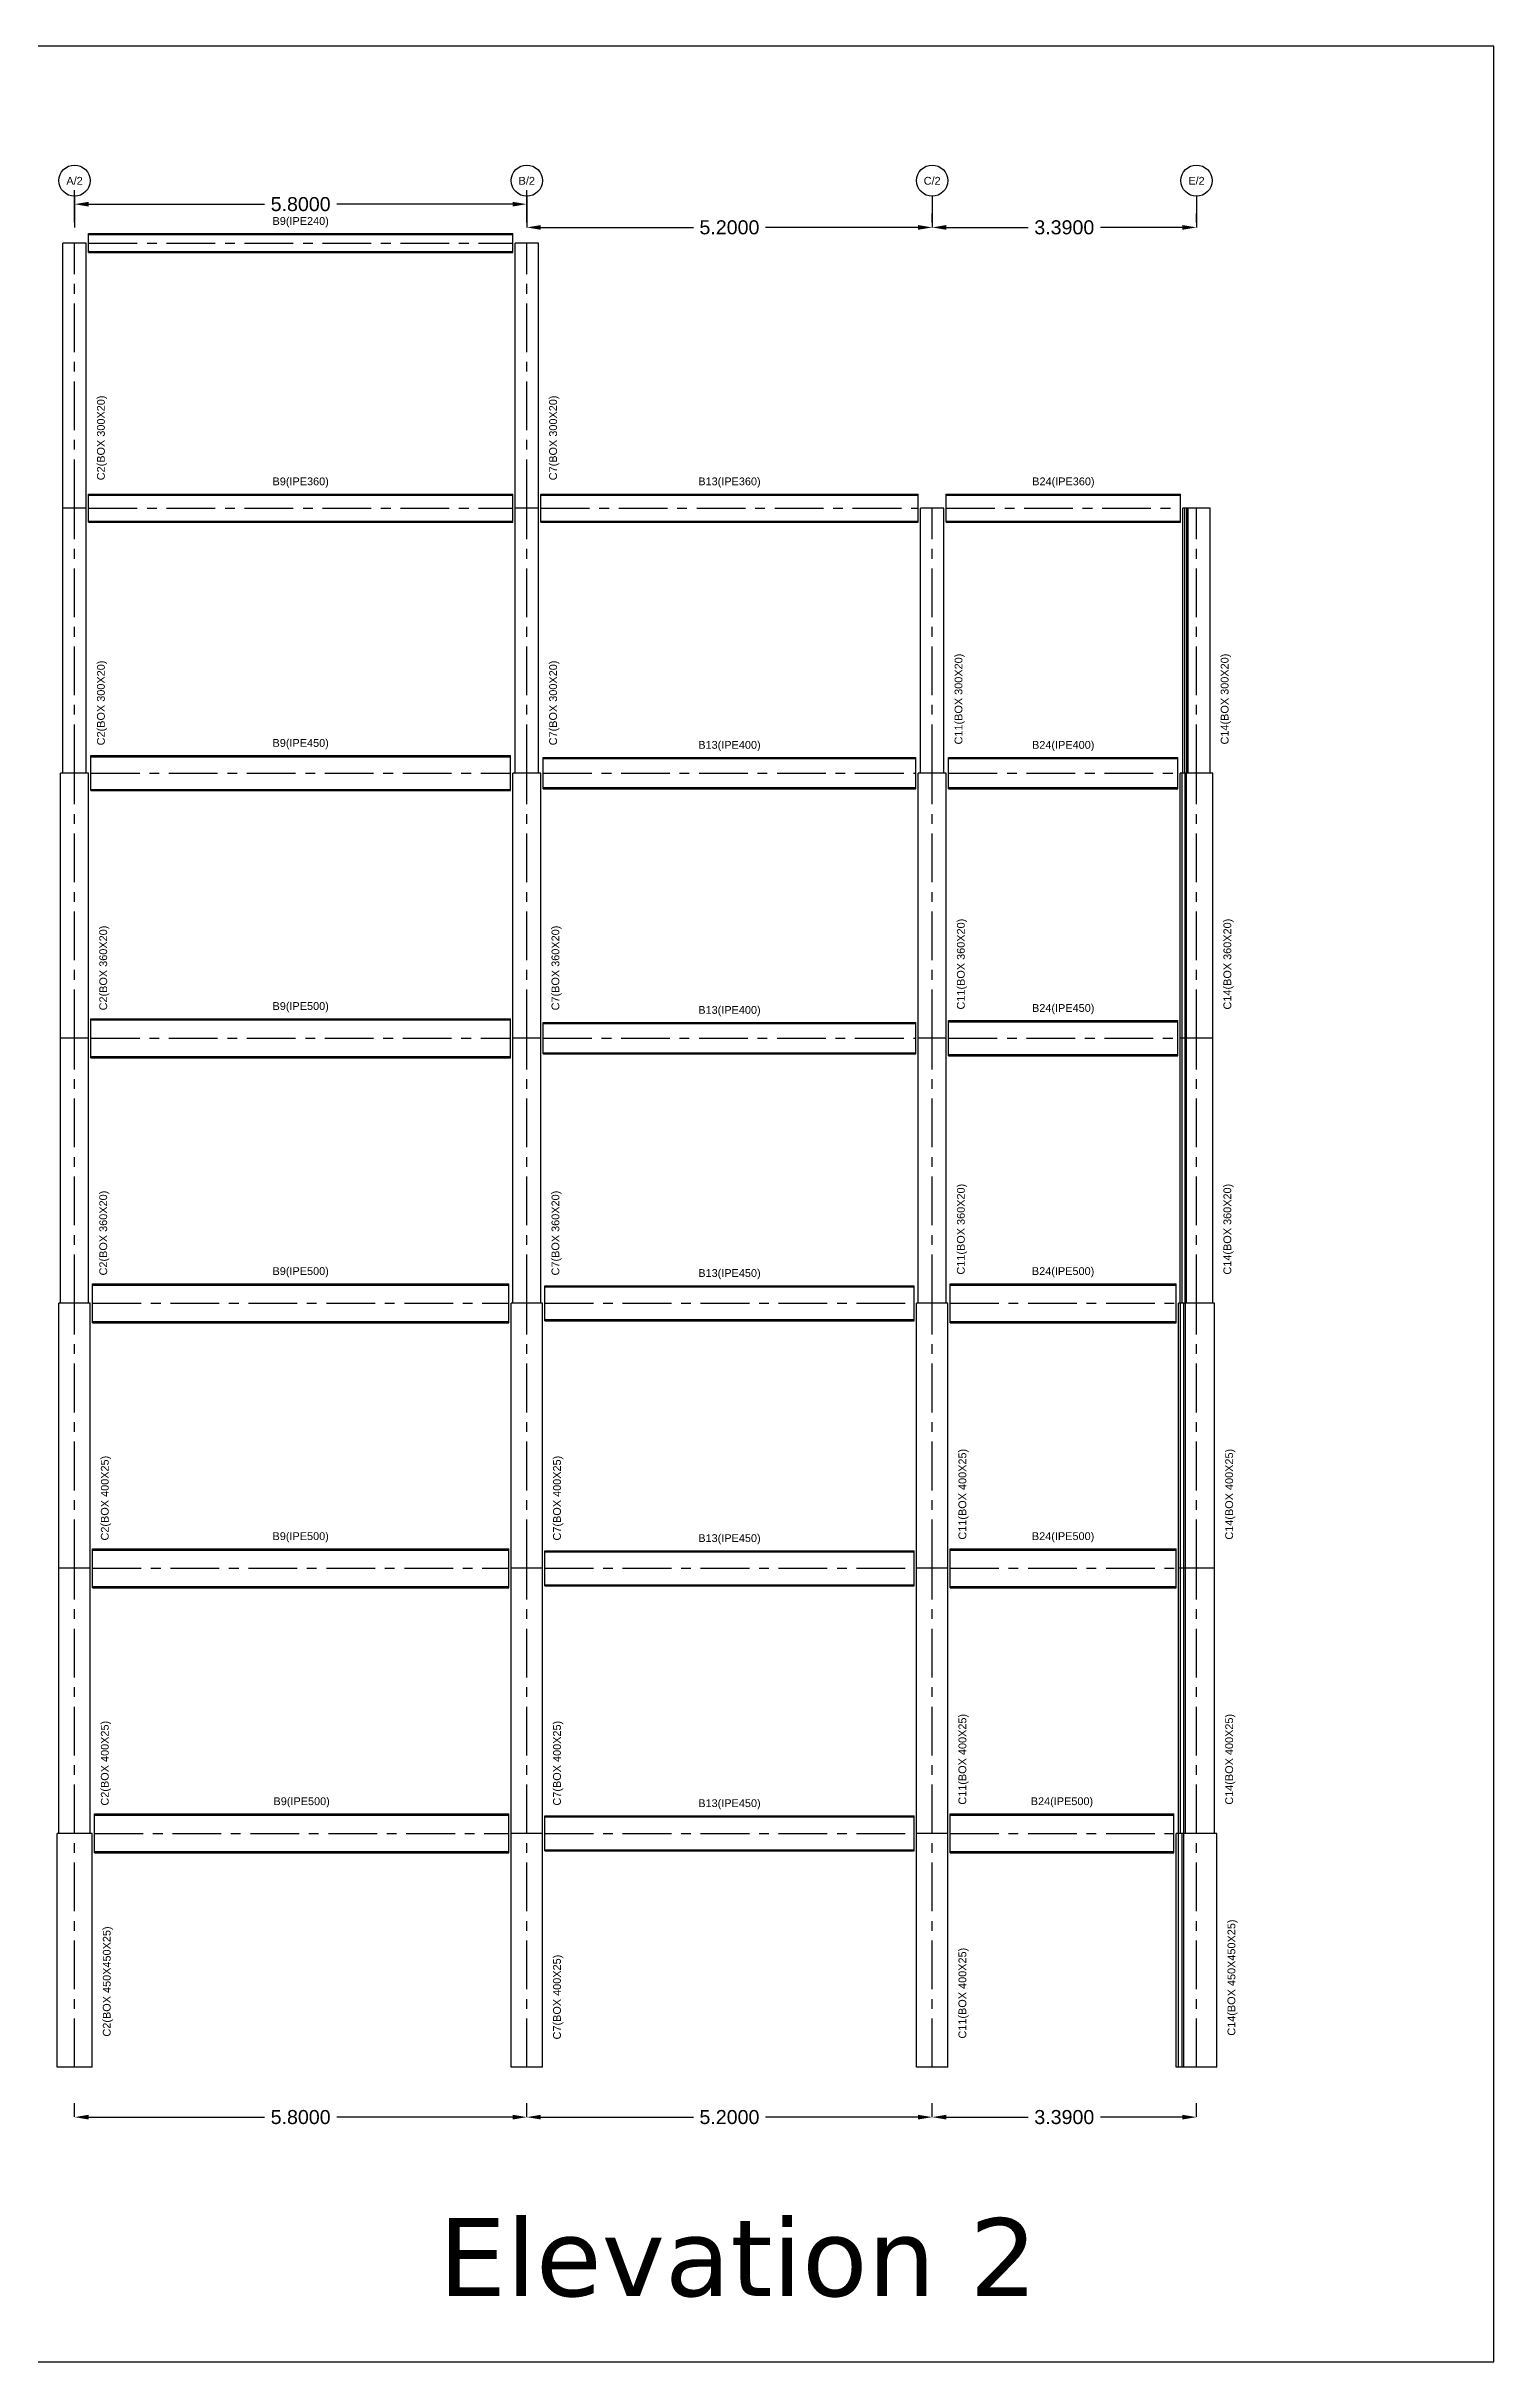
# Model space of a CAD drawing. Header units: metres. Extents: x 158 to 495, y 93 to 262.
# Drawn here: x 194.16 to 212.72, y 232.09 to 261.79 of the extents above; entities that cross this region are included whole.
import ezdxf
from ezdxf.enums import TextEntityAlignment as Align

# ---------------------------------------------------------------- set-up
doc = ezdxf.new("R2010")
doc.units = ezdxf.units.M
doc.header["$MEASUREMENT"] = 0
doc.linetypes.add('CENTER', pattern=[2, 1.25, -0.25, 0.25, -0.25])
doc.styles.get("Standard").update_dxf_attribs({"font": 'arial.ttf'})
doc.dimstyles.get("Standard").update_dxf_attribs({"dimtxt": 0.18, "dimasz": 0.18, "dimexe": 0.18, "dimexo": 0.0625, "dimgap": 0.09, "dimtad": 0, "dimtih": 1, "dimtoh": 1, "dimdec": 4, "dimzin": 0, "dimdsep": 46, "dimtxsty": 'Standard', "dimcen": 0.09, "dimadec": 0, "dimazin": 0, "dimtfac": 1, "dimtdec": 4, "dimtofl": 0, "dimtmove": 0, "dimatfit": 3, "dimfxl": 1, "dimtolj": 1, "dimtzin": 0, "dimarcsym": 0})

# ---------------------------------------------------------------- blocks, each defined once
blk = doc.blocks.new('*D135')
at = {"color": 0, "lineweight": -2, "transparency": 16777216}
for p, q in [((194.52, 235.232), (194.52, 235.41)), ((194.7, 235.23), (196.957, 235.23)), ((200.14, 235.23), (197.884, 235.23)), ((200.32, 235.232), (200.32, 235.41))]:
    blk.add_line(p, q, dxfattribs=at)
at = {"color": 0, "transparency": 16777216}
for points in [[(194.7, 235.26), (194.7, 235.2), (194.52, 235.23)], [(200.14, 235.26), (200.14, 235.2), (200.32, 235.23)]]:
    blk.add_solid(points, dxfattribs=at)
at = {"layer": 'Defpoints', "color": 0, "transparency": 16777216}
for p in [(200.32, 235.23), (194.52, 235.17), (200.32, 235.17)]:
    blk.add_point(p, dxfattribs=at)
at = {"color": 0, "transparency": 16777216, "insert": (197.42, 235.23), "char_height": 0.18, "attachment_point": 5}
blk.add_mtext('\\A1;5.8000', dxfattribs=at)
blk = doc.blocks.new('*D136')
at = {"color": 0, "lineweight": -2, "transparency": 16777216}
for p, q in [((200.32, 235.232), (200.32, 235.41)), ((200.5, 235.23), (202.457, 235.23)), ((205.34, 235.23), (203.384, 235.23)), ((205.52, 235.232), (205.52, 235.41))]:
    blk.add_line(p, q, dxfattribs=at)
at = {"color": 0, "transparency": 16777216}
for points in [[(200.5, 235.26), (200.5, 235.2), (200.32, 235.23)], [(205.34, 235.26), (205.34, 235.2), (205.52, 235.23)]]:
    blk.add_solid(points, dxfattribs=at)
at = {"layer": 'Defpoints', "color": 0, "transparency": 16777216}
for p in [(205.52, 235.23), (200.32, 235.17), (205.52, 235.17)]:
    blk.add_point(p, dxfattribs=at)
at = {"color": 0, "transparency": 16777216, "insert": (202.92, 235.23), "char_height": 0.18, "attachment_point": 5}
blk.add_mtext('\\A1;5.2000', dxfattribs=at)
blk = doc.blocks.new('*D137')
at = {"color": 0, "lineweight": -2, "transparency": 16777216}
for p, q in [((205.52, 235.232), (205.52, 235.41)), ((205.7, 235.23), (206.752, 235.23)), ((208.73, 235.23), (207.679, 235.23)), ((208.91, 235.232), (208.91, 235.41))]:
    blk.add_line(p, q, dxfattribs=at)
at = {"color": 0, "transparency": 16777216}
for points in [[(205.7, 235.26), (205.7, 235.2), (205.52, 235.23)], [(208.73, 235.26), (208.73, 235.2), (208.91, 235.23)]]:
    blk.add_solid(points, dxfattribs=at)
at = {"layer": 'Defpoints', "color": 0, "transparency": 16777216}
for p in [(208.91, 235.23), (205.52, 235.17), (208.91, 235.17)]:
    blk.add_point(p, dxfattribs=at)
at = {"color": 0, "transparency": 16777216, "insert": (207.215, 235.23), "char_height": 0.18, "attachment_point": 5}
blk.add_mtext('\\A1;3.3900', dxfattribs=at)
blk = doc.blocks.new('*D159')
at = {"color": 0, "lineweight": -2, "transparency": 16777216}
for p, q in [((194.52, 259.532), (194.52, 259.948)), ((200.32, 259.532), (200.32, 259.948)), ((194.7, 259.768), (196.957, 259.768)), ((200.14, 259.768), (197.884, 259.768))]:
    blk.add_line(p, q, dxfattribs=at)
at = {"color": 0, "transparency": 16777216}
for points in [[(194.7, 259.798), (194.7, 259.738), (194.52, 259.768)], [(200.14, 259.798), (200.14, 259.738), (200.32, 259.768)]]:
    blk.add_solid(points, dxfattribs=at)
at = {"layer": 'Defpoints', "color": 0, "transparency": 16777216}
for p in [(200.32, 259.768), (194.52, 259.47), (200.32, 259.47)]:
    blk.add_point(p, dxfattribs=at)
at = {"color": 0, "transparency": 16777216, "insert": (197.42, 259.768), "char_height": 0.18, "attachment_point": 5}
blk.add_mtext('\\A1;5.8000', dxfattribs=at)
blk = doc.blocks.new('*D160')
at = {"color": 0, "lineweight": -2, "transparency": 16777216}
for p, q in [((200.32, 259.532), (200.32, 259.65)), ((205.52, 259.532), (205.52, 259.65)), ((200.5, 259.47), (202.457, 259.47)), ((205.34, 259.47), (203.384, 259.47))]:
    blk.add_line(p, q, dxfattribs=at)
at = {"color": 0, "transparency": 16777216}
for points in [[(200.5, 259.5), (200.5, 259.44), (200.32, 259.47)], [(205.34, 259.5), (205.34, 259.44), (205.52, 259.47)]]:
    blk.add_solid(points, dxfattribs=at)
at = {"layer": 'Defpoints', "color": 0, "transparency": 16777216}
for p in [(200.32, 259.47), (200.32, 259.47), (205.52, 259.47)]:
    blk.add_point(p, dxfattribs=at)
at = {"color": 0, "transparency": 16777216, "insert": (202.92, 259.47), "char_height": 0.18, "attachment_point": 5}
blk.add_mtext('\\A1;5.2000', dxfattribs=at)
blk = doc.blocks.new('*D161')
at = {"color": 0, "lineweight": -2, "transparency": 16777216}
for p, q in [((205.52, 259.532), (205.52, 259.65)), ((208.91, 259.532), (208.91, 259.65)), ((205.7, 259.47), (206.752, 259.47)), ((208.73, 259.47), (207.679, 259.47))]:
    blk.add_line(p, q, dxfattribs=at)
at = {"color": 0, "transparency": 16777216}
for points in [[(205.7, 259.5), (205.7, 259.44), (205.52, 259.47)], [(208.73, 259.5), (208.73, 259.44), (208.91, 259.47)]]:
    blk.add_solid(points, dxfattribs=at)
at = {"layer": 'Defpoints', "color": 0, "transparency": 16777216}
for p in [(205.52, 259.47), (208.91, 259.47), (208.91, 259.47)]:
    blk.add_point(p, dxfattribs=at)
at = {"color": 0, "transparency": 16777216, "insert": (207.215, 259.47), "char_height": 0.18, "attachment_point": 5}
blk.add_mtext('\\A1;3.3900', dxfattribs=at)

msp = doc.modelspace()

# ---------------------------------------------------------------- linework, layer by layer
for p, q in [((212.72268, 261.793), (191.72268, 261.793)), ((212.72268, 232.093), (212.72268, 261.793)), ((191.72268, 232.093), (212.72268, 232.093))]:
    msp.add_line(p, q)
at = {"linetype": 'CENTER', "ltscale": 0.5}
for p, q in [((194.52039, 259.86994), (194.52039, 259.46994)), ((200.32039, 259.86994), (200.32039, 259.46994)), ((205.52039, 259.86994), (205.52039, 259.46994)), ((208.91039, 259.86994), (208.91039, 259.46994)), ((194.52039, 255.86994), (194.52039, 259.26994)), ((194.70039, 259.26994), (200.14039, 259.26994)), ((200.32039, 255.86994), (200.32039, 259.26994)), ((194.52039, 252.46994), (194.52039, 255.86994)), ((194.70039, 255.86994), (200.14039, 255.86994)), ((200.32039, 252.46994), (200.32039, 255.86994)), ((200.50039, 255.86994), (205.34039, 255.86994)), ((205.52039, 252.46994), (205.52039, 255.86994)), ((205.70039, 255.86994), (208.70662, 255.86994)), ((208.91039, 252.46994), (208.91039, 255.86994)), ((194.52039, 249.06994), (194.52039, 252.46994)), ((194.73039, 252.46994), (200.11039, 252.46994)), ((200.32039, 249.06994), (200.32039, 252.46994)), ((200.53039, 252.46994), (205.31039, 252.46994)), ((205.52039, 249.06994), (205.52039, 252.46994)), ((205.73039, 252.46994), (208.67187, 252.46994)), ((208.91039, 249.06994), (208.91039, 252.46994)), ((194.52039, 245.66994), (194.52039, 249.06994)), ((194.73039, 249.06994), (200.11039, 249.06994)), ((200.32039, 245.66994), (200.32039, 249.06994)), ((200.53039, 249.06994), (205.31039, 249.06994)), ((205.52039, 245.66994), (205.52039, 249.06994)), ((205.73039, 249.06994), (208.67187, 249.06994)), ((208.91039, 245.66994), (208.91039, 249.06994)), ((194.52039, 242.26994), (194.52039, 245.66994)), ((194.75039, 245.66994), (200.09039, 245.66994)), ((200.32039, 242.26994), (200.32039, 245.66994)), ((200.55039, 245.66994), (205.29039, 245.66994)), ((205.52039, 242.26994), (205.52039, 245.66994)), ((205.75039, 245.66994), (208.6487, 245.66994)), ((208.91039, 242.26994), (208.91039, 245.66994)), ((194.52039, 238.86994), (194.52039, 242.26994)), ((194.75039, 242.26994), (200.09039, 242.26994)), ((200.32039, 238.86994), (200.32039, 242.26994)), ((200.55039, 242.26994), (205.29039, 242.26994)), ((205.52039, 238.86994), (205.52039, 242.26994)), ((205.75039, 242.26994), (208.6487, 242.26994)), ((208.91039, 238.86994), (208.91039, 242.26994)), ((194.52039, 235.86994), (194.52039, 238.86994)), ((194.77539, 238.86994), (200.09039, 238.86994)), ((200.32039, 235.86994), (200.32039, 238.86994)), ((200.55039, 238.86994), (205.29039, 238.86994)), ((205.52039, 235.86994), (205.52039, 238.86994)), ((205.75039, 238.86994), (208.61974, 238.86994)), ((208.91039, 235.86994), (208.91039, 238.86994))]:
    msp.add_line(p, q, dxfattribs=at)
at = {"linetype": 'Continuous'}
for p, q in [((194.70039, 259.38994), (200.14039, 259.38994)), ((194.70039, 259.14994), (194.70039, 259.38994)), ((194.70039, 259.38014), (200.14039, 259.38014)), ((194.70039, 259.38014), (200.14039, 259.38014)), ((200.14039, 259.14994), (200.14039, 259.38994)), ((194.37039, 255.86994), (194.37039, 259.26994)), ((194.37039, 255.86994), (194.37039, 259.26994)), ((194.67039, 259.26994), (194.37039, 259.26994)), ((194.67039, 255.86994), (194.67039, 259.26994)), ((194.70039, 259.15974), (200.14039, 259.15974)), ((194.70039, 259.14994), (200.14039, 259.14994)), ((194.70039, 259.14994), (200.14039, 259.14994)), ((200.17039, 255.86994), (200.17039, 259.26994)), ((200.17039, 255.86994), (200.17039, 259.26994)), ((200.47039, 259.26994), (200.17039, 259.26994)), ((200.47039, 255.86994), (200.47039, 259.26994)), ((194.70039, 256.04994), (200.14039, 256.04994)), ((194.70039, 255.68994), (194.70039, 256.04994)), ((194.70039, 256.03724), (200.14039, 256.03724)), ((194.70039, 256.03724), (200.14039, 256.03724)), ((200.14039, 255.68994), (200.14039, 256.04994)), ((200.50039, 256.04994), (205.34039, 256.04994)), ((200.50039, 255.68994), (200.50039, 256.04994)), ((200.50039, 256.03724), (205.34039, 256.03724)), ((200.50039, 256.03724), (205.34039, 256.03724)), ((205.34039, 255.68994), (205.34039, 256.04994)), ((205.70039, 256.04994), (208.70662, 256.04994)), ((205.70039, 255.68994), (205.70039, 256.04994)), ((205.70039, 256.03724), (208.70662, 256.03724)), ((205.70039, 256.03724), (208.70662, 256.03724)), ((208.70662, 255.68994), (208.70662, 256.04994)), ((194.67039, 255.86994), (194.37039, 255.86994)), ((194.37039, 252.46994), (194.37039, 255.86994)), ((194.37039, 252.46994), (194.37039, 255.86994)), ((194.67039, 255.86994), (194.37039, 255.86994)), ((194.67039, 252.46994), (194.67039, 255.86994)), ((200.47039, 255.86994), (200.17039, 255.86994)), ((200.17039, 252.46994), (200.17039, 255.86994)), ((200.17039, 252.46994), (200.17039, 255.86994)), ((200.47039, 255.86994), (200.17039, 255.86994)), ((200.47039, 252.46994), (200.47039, 255.86994)), ((205.37039, 252.46994), (205.37039, 255.86994)), ((205.37039, 252.46994), (205.37039, 255.86994)), ((205.67039, 255.86994), (205.37039, 255.86994)), ((205.67039, 252.46994), (205.67039, 255.86994)), ((208.73662, 252.46994), (208.73662, 255.86994)), ((209.08416, 255.86994), (208.73662, 255.86994)), ((208.75979, 252.46994), (208.75979, 255.86994)), ((208.78872, 252.46994), (208.78872, 255.86994)), ((208.80494, 252.46994), (208.80494, 255.86994)), ((209.08416, 252.46994), (209.08416, 255.86994)), ((194.70039, 255.70264), (200.14039, 255.70264)), ((194.70039, 255.68994), (200.14039, 255.68994)), ((194.70039, 255.68994), (200.14039, 255.68994)), ((200.50039, 255.70264), (205.34039, 255.70264)), ((200.50039, 255.68994), (205.34039, 255.68994)), ((200.50039, 255.68994), (205.34039, 255.68994)), ((205.70039, 255.70264), (208.70662, 255.70264)), ((205.70039, 255.68994), (208.70662, 255.68994)), ((205.70039, 255.68994), (208.70662, 255.68994)), ((194.34039, 249.06994), (194.34039, 252.46994)), ((194.34039, 249.06994), (194.34039, 252.46994)), ((194.70039, 252.46994), (194.34039, 252.46994)), ((194.67039, 252.46994), (194.37039, 252.46994)), ((194.70039, 249.06994), (194.70039, 252.46994)), ((194.73039, 252.69494), (200.11039, 252.69494)), ((194.73039, 252.24494), (194.73039, 252.69494)), ((194.73039, 252.68034), (200.11039, 252.68034)), ((194.73039, 252.68034), (200.11039, 252.68034)), ((200.11039, 252.24494), (200.11039, 252.69494)), ((200.14039, 249.06994), (200.14039, 252.46994)), ((200.14039, 249.06994), (200.14039, 252.46994)), ((200.50039, 252.46994), (200.14039, 252.46994)), ((200.47039, 252.46994), (200.17039, 252.46994)), ((200.50039, 249.06994), (200.50039, 252.46994)), ((200.53039, 252.66994), (205.31039, 252.66994)), ((200.53039, 252.26994), (200.53039, 252.66994)), ((200.53039, 252.65644), (205.31039, 252.65644)), ((200.53039, 252.65644), (205.31039, 252.65644)), ((205.31039, 252.26994), (205.31039, 252.66994)), ((205.34039, 249.06994), (205.34039, 252.46994)), ((205.34039, 249.06994), (205.34039, 252.46994)), ((205.70039, 252.46994), (205.34039, 252.46994)), ((205.67039, 252.46994), (205.37039, 252.46994)), ((205.70039, 249.06994), (205.70039, 252.46994)), ((205.73039, 252.66994), (208.67187, 252.66994)), ((205.73039, 252.26994), (205.73039, 252.66994)), ((205.73039, 252.65644), (208.67187, 252.65644)), ((205.73039, 252.65644), (208.67187, 252.65644)), ((208.67187, 252.26994), (208.67187, 252.66994)), ((208.70187, 249.06994), (208.70187, 252.46994)), ((209.11891, 252.46994), (208.70187, 252.46994)), ((208.72504, 249.06994), (208.72504, 252.46994)), ((209.08416, 252.46994), (208.73662, 252.46994)), ((208.76438, 249.06994), (208.76438, 252.46994)), ((208.78061, 249.06994), (208.78061, 252.46994)), ((209.11891, 249.06994), (209.11891, 252.46994)), ((194.73039, 252.25954), (200.11039, 252.25954)), ((194.73039, 252.24494), (200.11039, 252.24494)), ((194.73039, 252.24494), (200.11039, 252.24494)), ((200.53039, 252.28344), (205.31039, 252.28344)), ((200.53039, 252.26994), (205.31039, 252.26994)), ((200.53039, 252.26994), (205.31039, 252.26994)), ((205.73039, 252.28344), (208.67187, 252.28344)), ((205.73039, 252.26994), (208.67187, 252.26994)), ((205.73039, 252.26994), (208.67187, 252.26994)), ((194.73039, 249.31994), (200.11039, 249.31994)), ((194.73039, 248.81994), (194.73039, 249.31994)), ((194.73039, 249.30394), (200.11039, 249.30394)), ((194.73039, 249.30394), (200.11039, 249.30394)), ((200.11039, 248.81994), (200.11039, 249.31994)), ((200.53039, 249.26994), (205.31039, 249.26994)), ((200.53039, 248.86994), (200.53039, 249.26994)), ((200.53039, 249.25644), (205.31039, 249.25644)), ((200.53039, 249.25644), (205.31039, 249.25644)), ((205.31039, 248.86994), (205.31039, 249.26994)), ((205.73039, 249.29494), (208.67187, 249.29494)), ((205.73039, 248.84494), (205.73039, 249.29494)), ((205.73039, 249.28034), (208.67187, 249.28034)), ((205.73039, 249.28034), (208.67187, 249.28034)), ((208.67187, 248.84494), (208.67187, 249.29494)), ((194.70039, 249.06994), (194.34039, 249.06994)), ((194.34039, 245.66994), (194.34039, 249.06994)), ((194.34039, 245.66994), (194.34039, 249.06994)), ((194.70039, 249.06994), (194.34039, 249.06994)), ((194.70039, 245.66994), (194.70039, 249.06994)), ((200.50039, 249.06994), (200.14039, 249.06994)), ((200.14039, 245.66994), (200.14039, 249.06994)), ((200.14039, 245.66994), (200.14039, 249.06994)), ((200.50039, 249.06994), (200.14039, 249.06994)), ((200.50039, 245.66994), (200.50039, 249.06994)), ((205.70039, 249.06994), (205.34039, 249.06994)), ((205.34039, 245.66994), (205.34039, 249.06994)), ((205.34039, 245.66994), (205.34039, 249.06994)), ((205.70039, 249.06994), (205.34039, 249.06994)), ((205.70039, 245.66994), (205.70039, 249.06994)), ((209.11891, 249.06994), (208.70187, 249.06994)), ((208.70187, 245.66994), (208.70187, 249.06994)), ((209.11891, 249.06994), (208.70187, 249.06994)), ((208.72504, 245.66994), (208.72504, 249.06994)), ((208.76438, 245.66994), (208.76438, 249.06994)), ((208.78061, 245.66994), (208.78061, 249.06994)), ((209.11891, 245.66994), (209.11891, 249.06994)), ((194.73039, 248.83594), (200.11039, 248.83594)), ((194.73039, 248.81994), (200.11039, 248.81994)), ((194.73039, 248.81994), (200.11039, 248.81994)), ((200.53039, 248.88344), (205.31039, 248.88344)), ((200.53039, 248.86994), (205.31039, 248.86994)), ((200.53039, 248.86994), (205.31039, 248.86994)), ((205.73039, 248.85954), (208.67187, 248.85954)), ((205.73039, 248.84494), (208.67187, 248.84494)), ((205.73039, 248.84494), (208.67187, 248.84494)), ((194.75039, 245.91994), (200.09039, 245.91994)), ((194.75039, 245.41994), (194.75039, 245.91994)), ((200.09039, 245.41994), (200.09039, 245.91994)), ((205.75039, 245.91994), (208.6487, 245.91994)), ((205.75039, 245.41994), (205.75039, 245.91994)), ((208.6487, 245.41994), (208.6487, 245.91994)), ((194.32039, 242.26994), (194.32039, 245.66994)), ((194.32039, 242.26994), (194.32039, 245.66994)), ((194.72039, 245.66994), (194.32039, 245.66994)), ((194.70039, 245.66994), (194.34039, 245.66994)), ((194.72039, 242.26994), (194.72039, 245.66994)), ((194.75039, 245.90394), (200.09039, 245.90394)), ((194.75039, 245.90394), (200.09039, 245.90394)), ((200.12039, 242.26994), (200.12039, 245.66994)), ((200.12039, 242.26994), (200.12039, 245.66994)), ((200.52039, 245.66994), (200.12039, 245.66994)), ((200.50039, 245.66994), (200.14039, 245.66994)), ((200.52039, 242.26994), (200.52039, 245.66994)), ((200.55039, 245.89494), (205.29039, 245.89494)), ((200.55039, 245.44494), (200.55039, 245.89494)), ((200.55039, 245.88034), (205.29039, 245.88034)), ((200.55039, 245.88034), (205.29039, 245.88034)), ((205.29039, 245.44494), (205.29039, 245.89494)), ((205.32039, 242.26994), (205.32039, 245.66994)), ((205.32039, 242.26994), (205.32039, 245.66994)), ((205.72039, 245.66994), (205.32039, 245.66994)), ((205.70039, 245.66994), (205.34039, 245.66994)), ((205.72039, 242.26994), (205.72039, 245.66994)), ((205.75039, 245.90394), (208.6487, 245.90394)), ((205.75039, 245.90394), (208.6487, 245.90394)), ((208.6787, 242.26994), (208.6787, 245.66994)), ((209.14208, 245.66994), (208.6787, 245.66994)), ((209.11891, 245.66994), (208.70187, 245.66994)), ((208.70766, 242.26994), (208.70766, 245.66994)), ((208.74816, 242.26994), (208.74816, 245.66994)), ((208.76844, 242.26994), (208.76844, 245.66994)), ((209.14208, 242.26994), (209.14208, 245.66994)), ((194.75039, 245.43594), (200.09039, 245.43594)), ((194.75039, 245.41994), (200.09039, 245.41994)), ((194.75039, 245.41994), (200.09039, 245.41994)), ((200.55039, 245.45954), (205.29039, 245.45954)), ((200.55039, 245.44494), (205.29039, 245.44494)), ((200.55039, 245.44494), (205.29039, 245.44494)), ((205.75039, 245.43594), (208.6487, 245.43594)), ((205.75039, 245.41994), (208.6487, 245.41994)), ((205.75039, 245.41994), (208.6487, 245.41994)), ((194.75039, 242.51994), (200.09039, 242.51994)), ((194.75039, 242.01994), (194.75039, 242.51994)), ((194.75039, 242.50394), (200.09039, 242.50394)), ((194.75039, 242.50394), (200.09039, 242.50394)), ((200.09039, 242.01994), (200.09039, 242.51994)), ((200.55039, 242.49494), (205.29039, 242.49494)), ((200.55039, 242.04494), (200.55039, 242.49494)), ((200.55039, 242.48034), (205.29039, 242.48034)), ((200.55039, 242.48034), (205.29039, 242.48034)), ((205.29039, 242.04494), (205.29039, 242.49494)), ((205.75039, 242.51994), (208.6487, 242.51994)), ((205.75039, 242.01994), (205.75039, 242.51994)), ((205.75039, 242.50394), (208.6487, 242.50394)), ((205.75039, 242.50394), (208.6487, 242.50394)), ((208.6487, 242.01994), (208.6487, 242.51994)), ((194.72039, 242.26994), (194.32039, 242.26994)), ((194.32039, 238.86994), (194.32039, 242.26994)), ((194.32039, 238.86994), (194.32039, 242.26994)), ((194.72039, 242.26994), (194.32039, 242.26994)), ((194.72039, 238.86994), (194.72039, 242.26994)), ((200.52039, 242.26994), (200.12039, 242.26994)), ((200.12039, 238.86994), (200.12039, 242.26994)), ((200.12039, 238.86994), (200.12039, 242.26994)), ((200.52039, 242.26994), (200.12039, 242.26994)), ((200.52039, 238.86994), (200.52039, 242.26994)), ((200.55039, 242.05954), (205.29039, 242.05954)), ((205.72039, 242.26994), (205.32039, 242.26994)), ((205.32039, 238.86994), (205.32039, 242.26994)), ((205.32039, 238.86994), (205.32039, 242.26994)), ((205.72039, 242.26994), (205.32039, 242.26994)), ((205.72039, 238.86994), (205.72039, 242.26994)), ((209.14208, 242.26994), (208.6787, 242.26994)), ((208.6787, 238.86994), (208.6787, 242.26994)), ((209.14208, 242.26994), (208.6787, 242.26994)), ((208.70766, 238.86994), (208.70766, 242.26994)), ((208.74816, 238.86994), (208.74816, 242.26994)), ((208.76844, 238.86994), (208.76844, 242.26994)), ((209.14208, 238.86994), (209.14208, 242.26994)), ((194.75039, 242.03594), (200.09039, 242.03594)), ((194.75039, 242.01994), (200.09039, 242.01994)), ((194.75039, 242.01994), (200.09039, 242.01994)), ((200.55039, 242.04494), (205.29039, 242.04494)), ((200.55039, 242.04494), (205.29039, 242.04494)), ((205.75039, 242.03594), (208.6487, 242.03594)), ((205.75039, 242.01994), (208.6487, 242.01994)), ((205.75039, 242.01994), (208.6487, 242.01994)), ((194.77539, 239.11994), (200.09039, 239.11994)), ((194.77539, 238.61994), (194.77539, 239.11994)), ((194.77539, 239.10394), (200.09039, 239.10394)), ((194.77539, 239.10394), (200.09039, 239.10394)), ((200.09039, 238.61994), (200.09039, 239.11994)), ((200.55039, 239.09494), (205.29039, 239.09494)), ((200.55039, 238.64494), (200.55039, 239.09494)), ((205.29039, 238.64494), (205.29039, 239.09494)), ((205.75039, 239.11994), (208.61974, 239.11994)), ((205.75039, 238.61994), (205.75039, 239.11994)), ((205.75039, 239.10394), (208.61974, 239.10394)), ((205.75039, 239.10394), (208.61974, 239.10394)), ((208.61974, 238.61994), (208.61974, 239.11994)), ((194.29539, 235.86994), (194.29539, 238.86994)), ((194.29539, 235.86994), (194.29539, 238.86994)), ((194.74539, 238.86994), (194.29539, 238.86994)), ((194.72039, 238.86994), (194.32039, 238.86994)), ((194.74539, 235.86994), (194.74539, 238.86994)), ((200.12039, 235.86994), (200.12039, 238.86994)), ((200.12039, 235.86994), (200.12039, 238.86994)), ((200.52039, 238.86994), (200.12039, 238.86994)), ((200.52039, 238.86994), (200.12039, 238.86994)), ((200.52039, 235.86994), (200.52039, 238.86994)), ((200.55039, 239.08034), (205.29039, 239.08034)), ((200.55039, 239.08034), (205.29039, 239.08034)), ((205.32039, 235.86994), (205.32039, 238.86994)), ((205.32039, 235.86994), (205.32039, 238.86994)), ((205.72039, 238.86994), (205.32039, 238.86994)), ((205.72039, 238.86994), (205.32039, 238.86994)), ((205.72039, 235.86994), (205.72039, 238.86994)), ((208.64974, 235.86994), (208.64974, 238.86994)), ((209.17104, 238.86994), (208.64974, 238.86994)), ((208.6787, 235.86994), (208.6787, 238.86994)), ((209.14208, 238.86994), (208.6787, 238.86994)), ((208.72788, 235.86994), (208.72788, 238.86994)), ((208.74816, 235.86994), (208.74816, 238.86994)), ((209.17104, 235.86994), (209.17104, 238.86994)), ((194.77539, 238.63594), (200.09039, 238.63594)), ((194.77539, 238.61994), (200.09039, 238.61994)), ((194.77539, 238.61994), (200.09039, 238.61994)), ((200.55039, 238.65954), (205.29039, 238.65954)), ((200.55039, 238.64494), (205.29039, 238.64494)), ((200.55039, 238.64494), (205.29039, 238.64494)), ((205.75039, 238.63594), (208.61974, 238.63594)), ((205.75039, 238.61994), (208.61974, 238.61994)), ((205.75039, 238.61994), (208.61974, 238.61994)), ((194.74539, 235.86994), (194.29539, 235.86994)), ((200.52039, 235.86994), (200.12039, 235.86994)), ((205.72039, 235.86994), (205.32039, 235.86994)), ((209.17104, 235.86994), (208.64974, 235.86994))]:
    msp.add_line(p, q, dxfattribs=at)
for centre in [(194.52039, 260.06994), (200.32039, 260.06994), (205.52039, 260.06994), (208.91039, 260.06994)]:
    msp.add_circle(centre, 0.2, dxfattribs=at)

# ---------------------------------------------------------------- texts
for s, p in [('A/2', (194.52039, 260.06994)), ('B/2', (200.32039, 260.06994)), ('C/2', (205.52039, 260.06994)), ('E/2', (208.91039, 260.06994)), ('B9(IPE240)', (197.42039, 259.53994)), ('B9(IPE360)', (197.42039, 256.19994)), ('B13(IPE360)', (202.92039, 256.19994)), ('B24(IPE360)', (207.20351, 256.19994)), ('B9(IPE450)', (197.42039, 252.84494)), ('B13(IPE400)', (202.92039, 252.81994)), ('B24(IPE400)', (207.20113, 252.81994)), ('B9(IPE500)', (197.42039, 249.46994)), ('B13(IPE400)', (202.92039, 249.41994)), ('B24(IPE450)', (207.20113, 249.44494)), ('B9(IPE500)', (197.42039, 246.06994)), ('B13(IPE450)', (202.92039, 246.04494)), ('B24(IPE500)', (207.19955, 246.06994)), ('B9(IPE500)', (197.42039, 242.66994)), ('B13(IPE450)', (202.92039, 242.64494)), ('B24(IPE500)', (207.19955, 242.66994)), ('B9(IPE500)', (197.43289, 239.26994)), ('B13(IPE450)', (202.92039, 239.24494)), ('B24(IPE500)', (207.18507, 239.26994))]:
    msp.add_text(s, height=0.1).set_placement(p, align=Align.MIDDLE)
for s, p in [('C2(BOX 300X20)', (194.87039, 256.76994)), ('C7(BOX 300X20)', (200.67039, 256.76994)), ('C11(BOX 300X20)', (205.87039, 253.41994)), ('C14(BOX 300X20)', (209.28416, 253.41994)), ('C2(BOX 300X20)', (194.87039, 253.36994)), ('C7(BOX 300X20)', (200.67039, 253.36994)), ('C2(BOX 360X20)', (194.90039, 249.96994)), ('C7(BOX 360X20)', (200.70039, 249.96994)), ('C11(BOX 360X20)', (205.90039, 250.01994)), ('C14(BOX 360X20)', (209.31891, 250.01994)), ('C2(BOX 360X20)', (194.90039, 246.56994)), ('C7(BOX 360X20)', (200.70039, 246.56994)), ('C11(BOX 360X20)', (205.90039, 246.61994)), ('C14(BOX 360X20)', (209.31891, 246.61994)), ('C2(BOX 400X25)', (194.92039, 243.16994)), ('C7(BOX 400X25)', (200.72039, 243.16994)), ('C11(BOX 400X25)', (205.92039, 243.21994)), ('C14(BOX 400X25)', (209.34208, 243.21994)), ('C2(BOX 400X25)', (194.92039, 239.76994)), ('C7(BOX 400X25)', (200.72039, 239.76994)), ('C11(BOX 400X25)', (205.92039, 239.81994)), ('C14(BOX 400X25)', (209.34208, 239.81994)), ('C2(BOX 450X450X25)', (194.94539, 236.96994)), ('C14(BOX 450X450X25)', (209.37104, 237.01994)), ('C7(BOX 400X25)', (200.72039, 236.76994)), ('C11(BOX 400X25)', (205.92039, 236.81994))]:
    msp.add_text(s, height=0.1, rotation=90).set_placement(p, align=Align.MIDDLE)
at = {"insert": (199.18932, 233.93414), "char_height": 1, "attachment_point": 1}
msp.add_mtext_dynamic_manual_height_columns('{\\fVerdana|b0|i0|c0|p34;Elevation 2}', width=10.4806446, gutter_width=1, heights=[2.9758], dxfattribs=at)

# ---------------------------------------------------------------- dimensions: what is measured, and where the dimension line sits
for base, p1, p2, picture, middle in [((200.32039, 259.76759), (194.52039, 259.46994), (200.32039, 259.46994), '*D159', (197.42039, 259.76759)), ((200.32039, 259.46994), (205.52039, 259.46994), (200.32039, 259.46994), '*D160', (202.92039, 259.46994)), ((208.91039, 259.46994), (205.52039, 259.46994), (208.91039, 259.46994), '*D161', (207.21539, 259.46994)), ((200.32039, 235.22994), (194.52039, 235.16994), (200.32039, 235.16994), '*D135', (197.42039, 235.22994)), ((205.52039, 235.22994), (200.32039, 235.16994), (205.52039, 235.16994), '*D136', (202.92039, 235.22994)), ((208.91039, 235.22994), (205.52039, 235.16994), (208.91039, 235.16994), '*D137', (207.21539, 235.22994))]:
    dim = msp.add_linear_dim(base=base, p1=p1, p2=p2, dimstyle='Standard')
    dim.commit()
    dim.dimension.update_dxf_attribs({"geometry": picture, "text_midpoint": middle})

doc.saveas('drawing.dxf')
